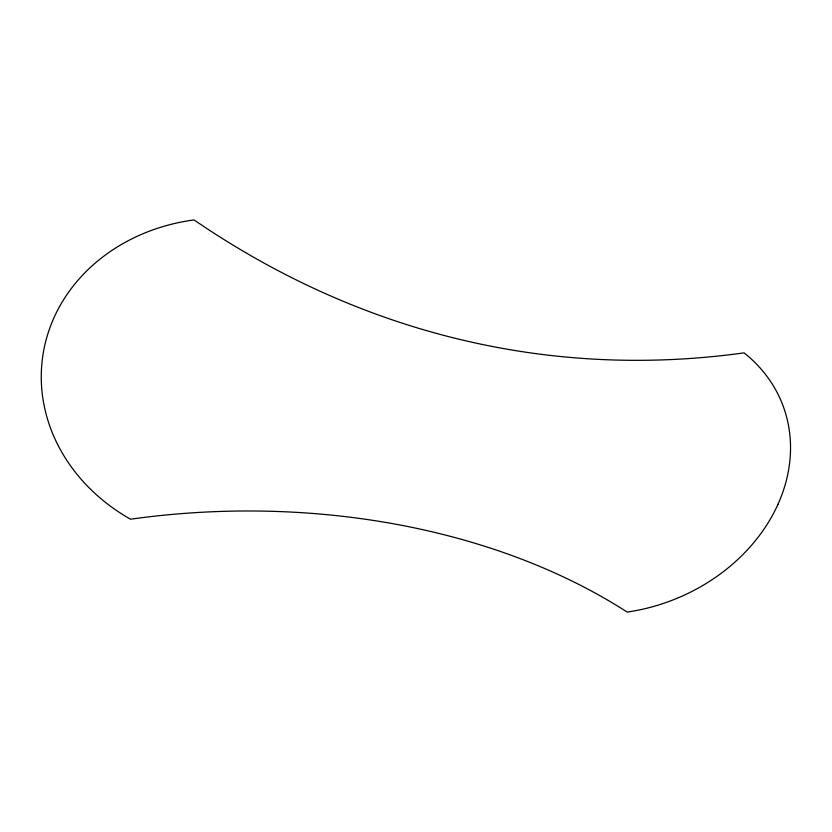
<?xml version="1.0" encoding="UTF-8"?>
<svg xmlns="http://www.w3.org/2000/svg" width="832" height="832" viewBox="0 0 832 832"><rect width="100%" height="100%" fill="white"/><g stroke="black" fill="none" stroke-linecap="round" stroke-linejoin="round"><path stroke-width="1.25" d="M777.92 504.421A173.004 142.48 -21.5 0 0 744.068 352.862A1525.69 1072.469 -81.6 0 1 194.043 219.929A186.961 163.644 6.9 0 0 44.387 347.079A186.961 163.644 6.9 0 0 130.541 519.21A567.414 379.205 -2.8 0 1 627.141 612.071A173.004 142.48 -21.5 0 0 777.92 504.421"/></g></svg>
